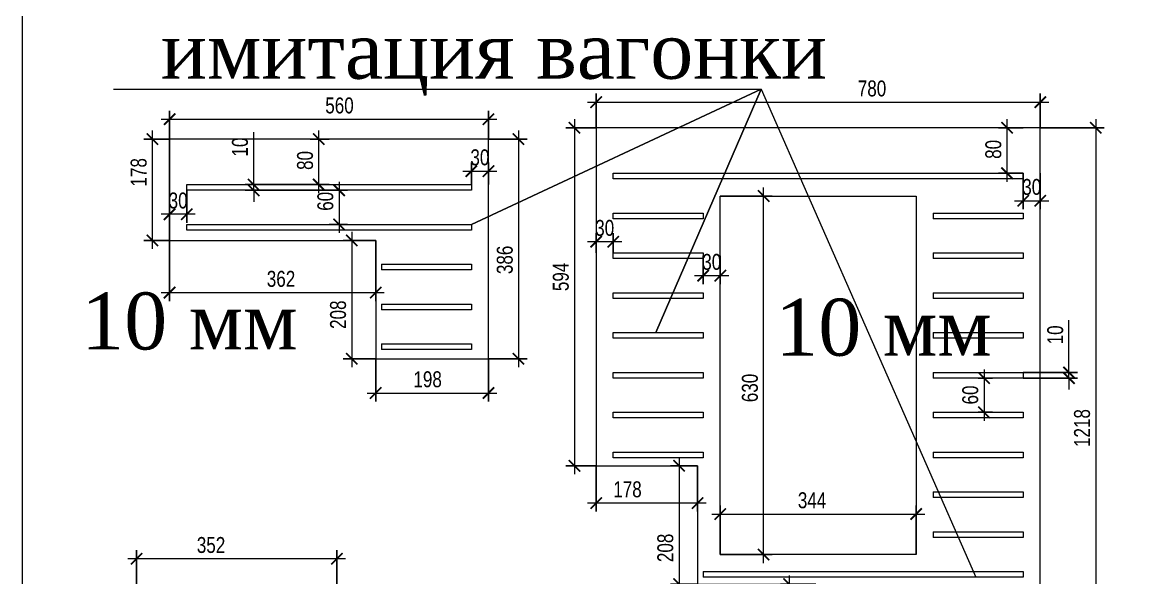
# Model space of a CAD drawing. Header units: millimetres. Extents: x -5205 to 16433, y 55921 to 73570.
# Drawn here: x 3111 to 5073, y 57330 to 58306 of the extents above; entities that cross this region are included whole.
import ezdxf

# ---------------------------------------------------------------- set-up
doc = ezdxf.new("R2010")
doc.units = ezdxf.units.MM
doc.layers.add('Размеры', color=7, linetype='Continuous', lineweight=15)
doc.layers.add('Размеры @ 10', color=7, linetype='Continuous', lineweight=15)
doc.styles.add('SFGOST', font='sfGOSTb.shx', dxfattribs={"width": 0.8})
doc.styles.add('TIMES', font='TIMES.TTF')
doc.dimstyles.new('ALEX', dxfattribs={"dimtxt": 2.8, "dimasz": 2, "dimexe": 1.5, "dimexo": 0, "dimgap": 1, "dimtad": 1, "dimrnd": 0.001, "dimdsep": 46, "dimtxsty": 'SFGOST', "dimblk": 'ARCHTICK', "dimcen": 0, "dimdle": 1.5, "dimclrd": 1, "dimclre": 1, "dimadec": 4, "dimazin": 0, "dimtfac": 1, "dimtmove": 0, "dimatfit": 0, "dimfxl": 1, "dimtvp": 1.75, "dimtolj": 1, "dimlwd": -1, "dimarcsym": 2})

# ---------------------------------------------------------------- blocks, each defined once
blk = doc.blocks.new('_ArchTick')
at = {"color": 0, "linetype": 'ByBlock', "const_width": 0.15}
blk.add_lwpolyline([(-0.5, -0.5), (0.5, 0.5)], dxfattribs=at)
blk = doc.blocks.new('*D670')
at = {"layer": 'Defpoints', "color": 0}
for p in [(3311.2, 57363.5), (3311.2, 57314.6), (3663.2, 57314.6)]:
    blk.add_point(p, dxfattribs=at)
at = {"layer": 'Размеры', "color": 1}
blk.add_line((3678.2, 57363.5), (3296.2, 57363.5), dxfattribs=at)
at = {"layer": 'Размеры', "color": 1, "lineweight": -2}
for p, q in [((3311.2, 57314.6), (3311.2, 57378.5)), ((3663.2, 57314.6), (3663.2, 57378.5))]:
    blk.add_line(p, q, dxfattribs=at)
at = {"layer": 'Размеры', "color": 1, "xscale": 20, "yscale": 20, "zscale": 20, "rotation": 180}
blk.add_blockref('_ArchTick', (3311.2, 57363.5), dxfattribs=at)
at = {"layer": 'Размеры', "color": 1, "xscale": 20, "yscale": 20, "zscale": 20}
blk.add_blockref('_ArchTick', (3663.2, 57363.5), dxfattribs=at)
at = {"layer": 'Размеры', "color": 0, "insert": (3442.1, 57387.5), "char_height": 28, "attachment_point": 5, "style": 'SFGOST'}
blk.add_mtext('\\A1;352', dxfattribs=at)
blk = doc.blocks.new('*D687')
at = {"layer": 'Defpoints', "color": 0}
for p in [(4898.5, 58120.9), (4898.5, 56902.9), (4996, 56902.9)]:
    blk.add_point(p, dxfattribs=at)
at = {"layer": 'Размеры', "color": 1}
blk.add_line((4996, 58135.9), (4996, 56887.9), dxfattribs=at)
at = {"layer": 'Размеры', "color": 1, "lineweight": -2}
for p, q in [((4898.5, 58120.9), (5011, 58120.9)), ((4898.5, 56902.9), (5011, 56902.9))]:
    blk.add_line(p, q, dxfattribs=at)
at = {"layer": 'Размеры', "color": 1, "xscale": 20, "yscale": 20, "zscale": 20}
for p, rotation in [((4996, 58120.9), 90), ((4996, 56902.9), 270)]:
    blk.add_blockref('_ArchTick', p, dxfattribs=dict(at, rotation=rotation))
at = {"layer": 'Размеры', "color": 0, "insert": (4972, 57593.2), "char_height": 28, "attachment_point": 5, "rotation": 90, "style": 'SFGOST'}
blk.add_mtext('\\A1;1218', dxfattribs=at)
blk = doc.blocks.new('*D688')
at = {"layer": 'Defpoints', "color": 0}
for p in [(4898.5, 58165.8), (4118.5, 58120.9), (4898.5, 58120.9)]:
    blk.add_point(p, dxfattribs=at)
at = {"layer": 'Размеры', "color": 1}
blk.add_line((4103.5, 58165.8), (4913.5, 58165.8), dxfattribs=at)
at = {"layer": 'Размеры', "color": 1, "lineweight": -2}
for p, q in [((4118.5, 58120.9), (4118.5, 58180.8)), ((4898.5, 58120.9), (4898.5, 58180.8))]:
    blk.add_line(p, q, dxfattribs=at)
at = {"layer": 'Размеры', "color": 1, "xscale": 20, "yscale": 20, "zscale": 20, "rotation": 180}
blk.add_blockref('_ArchTick', (4118.5, 58165.8), dxfattribs=at)
at = {"layer": 'Размеры', "color": 1, "xscale": 20, "yscale": 20, "zscale": 20}
blk.add_blockref('_ArchTick', (4898.5, 58165.8), dxfattribs=at)
at = {"layer": 'Размеры', "color": 0, "insert": (4603, 58189.8), "char_height": 28, "attachment_point": 5, "style": 'SFGOST'}
blk.add_mtext('\\A1;780', dxfattribs=at)
blk = doc.blocks.new('*D689')
at = {"layer": 'Defpoints', "color": 0}
for p in [(3929.3, 58135.9), (3369.3, 58101), (3929.3, 58101)]:
    blk.add_point(p, dxfattribs=at)
at = {"layer": 'Размеры', "color": 1, "lineweight": -2}
for p, q in [((3369.3, 58101), (3369.3, 58150.9)), ((3929.3, 58101), (3929.3, 58150.9))]:
    blk.add_line(p, q, dxfattribs=at)
at = {"layer": 'Размеры', "color": 1}
blk.add_line((3354.3, 58135.9), (3944.3, 58135.9), dxfattribs=at)
at = {"layer": 'Размеры', "color": 1, "xscale": 20, "yscale": 20, "zscale": 20, "rotation": 180}
blk.add_blockref('_ArchTick', (3369.3, 58135.9), dxfattribs=at)
at = {"layer": 'Размеры', "color": 1, "xscale": 20, "yscale": 20, "zscale": 20}
blk.add_blockref('_ArchTick', (3929.3, 58135.9), dxfattribs=at)
at = {"layer": 'Размеры', "color": 0, "insert": (3667.7, 58159.9), "char_height": 28, "attachment_point": 5, "style": 'SFGOST'}
blk.add_mtext('\\A1;560', dxfattribs=at)
blk = doc.blocks.new('*D690')
at = {"layer": 'Defpoints', "color": 0}
for p in [(3929.3, 58101), (3929.3, 57715), (3982.1, 57715)]:
    blk.add_point(p, dxfattribs=at)
at = {"layer": 'Размеры', "color": 1}
blk.add_line((3982.1, 58116), (3982.1, 57700), dxfattribs=at)
at = {"layer": 'Размеры', "color": 1, "lineweight": -2}
for p, q in [((3929.3, 58101), (3997.1, 58101)), ((3929.3, 57715), (3997.1, 57715))]:
    blk.add_line(p, q, dxfattribs=at)
at = {"layer": 'Размеры', "color": 1, "xscale": 20, "yscale": 20, "zscale": 20}
for p, rotation in [((3982.1, 58101), 90), ((3982.1, 57715), 270)]:
    blk.add_blockref('_ArchTick', p, dxfattribs=dict(at, rotation=rotation))
at = {"layer": 'Размеры', "color": 0, "insert": (3958.1, 57888.7), "char_height": 28, "attachment_point": 5, "rotation": 90, "style": 'SFGOST'}
blk.add_mtext('\\A1;386', dxfattribs=at)
blk = doc.blocks.new('*D691')
at = {"layer": 'Defpoints', "color": 0}
for p in [(3339.1, 58101), (3369.3, 58101), (3369.3, 57923)]:
    blk.add_point(p, dxfattribs=at)
at = {"layer": 'Размеры', "color": 1}
blk.add_line((3339.1, 57908), (3339.1, 58116), dxfattribs=at)
at = {"layer": 'Размеры', "color": 1, "lineweight": -2}
for p, q in [((3369.3, 58101), (3324.1, 58101)), ((3369.3, 57923), (3324.1, 57923))]:
    blk.add_line(p, q, dxfattribs=at)
at = {"layer": 'Размеры', "color": 1, "xscale": 20, "yscale": 20, "zscale": 20}
for p, rotation in [((3339.1, 58101), 90), ((3339.1, 57923), 270)]:
    blk.add_blockref('_ArchTick', p, dxfattribs=dict(at, rotation=rotation))
at = {"layer": 'Размеры', "color": 0, "insert": (3315.1, 58042.6), "char_height": 28, "attachment_point": 5, "rotation": 90, "style": 'SFGOST'}
blk.add_mtext('\\A1;178', dxfattribs=at)
blk = doc.blocks.new('*D692')
at = {"layer": 'Defpoints', "color": 0}
for p in [(3369.3, 57923), (3731.3, 57923), (3731.3, 57831.2)]:
    blk.add_point(p, dxfattribs=at)
at = {"layer": 'Размеры', "color": 1, "lineweight": -2}
for p, q in [((3369.3, 57923), (3369.3, 57816.2)), ((3731.3, 57923), (3731.3, 57816.2))]:
    blk.add_line(p, q, dxfattribs=at)
at = {"layer": 'Размеры', "color": 1}
blk.add_line((3354.3, 57831.2), (3746.3, 57831.2), dxfattribs=at)
at = {"layer": 'Размеры', "color": 1, "xscale": 20, "yscale": 20, "zscale": 20, "rotation": 180}
blk.add_blockref('_ArchTick', (3369.3, 57831.2), dxfattribs=at)
at = {"layer": 'Размеры', "color": 1, "xscale": 20, "yscale": 20, "zscale": 20}
blk.add_blockref('_ArchTick', (3731.3, 57831.2), dxfattribs=at)
at = {"layer": 'Размеры', "color": 0, "insert": (3565, 57855.2), "char_height": 28, "attachment_point": 5, "style": 'SFGOST'}
blk.add_mtext('\\A1;362', dxfattribs=at)
blk = doc.blocks.new('*D693')
at = {"layer": 'Defpoints', "color": 0}
for p in [(3731.3, 57923), (3689.3, 57715), (3731.3, 57715)]:
    blk.add_point(p, dxfattribs=at)
at = {"layer": 'Размеры', "color": 1}
blk.add_line((3689.3, 57938), (3689.3, 57700), dxfattribs=at)
at = {"layer": 'Размеры', "color": 1, "lineweight": -2}
for p, q in [((3731.3, 57923), (3674.3, 57923)), ((3731.3, 57715), (3674.3, 57715))]:
    blk.add_line(p, q, dxfattribs=at)
at = {"layer": 'Размеры', "color": 1, "xscale": 20, "yscale": 20, "zscale": 20}
for p, rotation in [((3689.3, 57923), 90), ((3689.3, 57715), 270)]:
    blk.add_blockref('_ArchTick', p, dxfattribs=dict(at, rotation=rotation))
at = {"layer": 'Размеры', "color": 0, "insert": (3665.3, 57792.4), "char_height": 28, "attachment_point": 5, "rotation": 90, "style": 'SFGOST'}
blk.add_mtext('\\A1;208', dxfattribs=at)
blk = doc.blocks.new('*D694')
at = {"layer": 'Defpoints', "color": 0}
for p in [(3731.3, 57715), (3929.3, 57715), (3929.3, 57654.7)]:
    blk.add_point(p, dxfattribs=at)
at = {"layer": 'Размеры', "color": 1, "lineweight": -2}
for p, q in [((3731.3, 57715), (3731.3, 57639.7)), ((3929.3, 57715), (3929.3, 57639.7))]:
    blk.add_line(p, q, dxfattribs=at)
at = {"layer": 'Размеры', "color": 1}
blk.add_line((3716.3, 57654.7), (3944.3, 57654.7), dxfattribs=at)
at = {"layer": 'Размеры', "color": 1, "xscale": 20, "yscale": 20, "zscale": 20, "rotation": 180}
blk.add_blockref('_ArchTick', (3731.3, 57654.7), dxfattribs=at)
at = {"layer": 'Размеры', "color": 1, "xscale": 20, "yscale": 20, "zscale": 20}
blk.add_blockref('_ArchTick', (3929.3, 57654.7), dxfattribs=at)
at = {"layer": 'Размеры', "color": 0, "insert": (3822.5, 57678.7), "char_height": 28, "attachment_point": 5, "style": 'SFGOST'}
blk.add_mtext('\\A1;198', dxfattribs=at)
blk = doc.blocks.new('*D695')
at = {"layer": 'Defpoints', "color": 0}
for p in [(4118.5, 57526.9), (4296.5, 57526.9), (4118.5, 57461.3)]:
    blk.add_point(p, dxfattribs=at)
at = {"layer": 'Размеры', "color": 1, "lineweight": -2}
for p, q in [((4118.5, 57526.9), (4118.5, 57446.3)), ((4296.5, 57526.9), (4296.5, 57446.3))]:
    blk.add_line(p, q, dxfattribs=at)
at = {"layer": 'Размеры', "color": 1}
blk.add_line((4311.5, 57461.3), (4103.5, 57461.3), dxfattribs=at)
at = {"layer": 'Размеры', "color": 1, "xscale": 20, "yscale": 20, "zscale": 20, "rotation": 180}
blk.add_blockref('_ArchTick', (4118.5, 57461.3), dxfattribs=at)
at = {"layer": 'Размеры', "color": 1, "xscale": 20, "yscale": 20, "zscale": 20}
blk.add_blockref('_ArchTick', (4296.5, 57461.3), dxfattribs=at)
at = {"layer": 'Размеры', "color": 0, "insert": (4173.5, 57485.3), "char_height": 28, "attachment_point": 5, "style": 'SFGOST'}
blk.add_mtext('\\A1;178', dxfattribs=at)
blk = doc.blocks.new('*D696')
at = {"layer": 'Defpoints', "color": 0}
for p in [(4296.5, 57526.9), (4264.1, 57318.9), (4296.5, 57318.9)]:
    blk.add_point(p, dxfattribs=at)
at = {"layer": 'Размеры', "color": 1}
blk.add_line((4264.1, 57541.9), (4264.1, 57303.9), dxfattribs=at)
at = {"layer": 'Размеры', "color": 1, "lineweight": -2}
for p, q in [((4296.5, 57526.9), (4249.1, 57526.9)), ((4296.5, 57318.9), (4249.1, 57318.9))]:
    blk.add_line(p, q, dxfattribs=at)
at = {"layer": 'Размеры', "color": 1, "xscale": 20, "yscale": 20, "zscale": 20}
for p, rotation in [((4264.1, 57526.9), 90), ((4264.1, 57318.9), 270)]:
    blk.add_blockref('_ArchTick', p, dxfattribs=dict(at, rotation=rotation))
at = {"layer": 'Размеры', "color": 0, "insert": (4240.1, 57382.6), "char_height": 28, "attachment_point": 5, "rotation": 90, "style": 'SFGOST'}
blk.add_mtext('\\A1;208', dxfattribs=at)
blk = doc.blocks.new('*D698')
at = {"layer": 'Defpoints', "color": 0}
for p in [(4504.5, 57318.9), (4457.4, 57110.9), (4504.5, 57110.9)]:
    blk.add_point(p, dxfattribs=at)
at = {"layer": 'Размеры', "color": 1}
blk.add_line((4457.4, 57333.9), (4457.4, 57095.9), dxfattribs=at)
at = {"layer": 'Размеры', "color": 1, "lineweight": -2}
for p, q in [((4504.5, 57318.9), (4442.4, 57318.9)), ((4504.5, 57110.9), (4442.4, 57110.9))]:
    blk.add_line(p, q, dxfattribs=at)
at = {"layer": 'Размеры', "color": 1, "xscale": 20, "yscale": 20, "zscale": 20}
for p, rotation in [((4457.4, 57318.9), 90), ((4457.4, 57110.9), 270)]:
    blk.add_blockref('_ArchTick', p, dxfattribs=dict(at, rotation=rotation))
at = {"layer": 'Размеры', "color": 0, "insert": (4433.4, 57195.1), "char_height": 28, "attachment_point": 5, "rotation": 90, "style": 'SFGOST'}
blk.add_mtext('\\A1;208', dxfattribs=at)
blk = doc.blocks.new('*D702')
at = {"layer": 'Defpoints', "color": 0}
for p in [(4118.5, 58120.9), (4080.5, 57526.9), (4118.5, 57526.9)]:
    blk.add_point(p, dxfattribs=at)
at = {"layer": 'Размеры', "color": 1}
blk.add_line((4080.5, 58135.9), (4080.5, 57511.9), dxfattribs=at)
at = {"layer": 'Размеры', "color": 1, "lineweight": -2}
for p, q in [((4118.5, 58120.9), (4065.5, 58120.9)), ((4118.5, 57526.9), (4065.5, 57526.9))]:
    blk.add_line(p, q, dxfattribs=at)
at = {"layer": 'Размеры', "color": 1, "xscale": 20, "yscale": 20, "zscale": 20}
for p, rotation in [((4080.5, 58120.9), 90), ((4080.5, 57526.9), 270)]:
    blk.add_blockref('_ArchTick', p, dxfattribs=dict(at, rotation=rotation))
at = {"layer": 'Размеры', "color": 0, "insert": (4056.5, 57858.8), "char_height": 28, "attachment_point": 5, "rotation": 90, "style": 'SFGOST'}
blk.add_mtext('\\A1;594', dxfattribs=at)
blk = doc.blocks.new('*D703')
at = {"layer": 'Defpoints', "color": 0}
for p in [(4680.5, 57442.1), (4336.5, 57370.9), (4680.5, 57370.9)]:
    blk.add_point(p, dxfattribs=at)
at = {"layer": 'Размеры', "color": 1}
blk.add_line((4321.5, 57442.1), (4695.5, 57442.1), dxfattribs=at)
at = {"layer": 'Размеры', "color": 1, "lineweight": -2}
for p, q in [((4336.5, 57370.9), (4336.5, 57457.1)), ((4680.5, 57370.9), (4680.5, 57457.1))]:
    blk.add_line(p, q, dxfattribs=at)
at = {"layer": 'Размеры', "color": 1, "xscale": 20, "yscale": 20, "zscale": 20, "rotation": 180}
blk.add_blockref('_ArchTick', (4336.5, 57442.1), dxfattribs=at)
at = {"layer": 'Размеры', "color": 1, "xscale": 20, "yscale": 20, "zscale": 20}
blk.add_blockref('_ArchTick', (4680.5, 57442.1), dxfattribs=at)
at = {"layer": 'Размеры', "color": 0, "insert": (4497.7, 57466.1), "char_height": 28, "attachment_point": 5, "style": 'SFGOST'}
blk.add_mtext('\\A1;344', dxfattribs=at)
blk = doc.blocks.new('*D704')
at = {"layer": 'Defpoints', "color": 0}
for p in [(4336.5, 58000.9), (4412.6, 58000.9), (4336.5, 57370.9)]:
    blk.add_point(p, dxfattribs=at)
at = {"layer": 'Размеры', "color": 1}
blk.add_line((4412.6, 57355.9), (4412.6, 58015.9), dxfattribs=at)
at = {"layer": 'Размеры', "color": 1, "lineweight": -2}
for p, q in [((4336.5, 58000.9), (4427.6, 58000.9)), ((4336.5, 57370.9), (4427.6, 57370.9))]:
    blk.add_line(p, q, dxfattribs=at)
at = {"layer": 'Размеры', "color": 1, "xscale": 20, "yscale": 20, "zscale": 20}
for p, rotation in [((4412.6, 58000.9), 90), ((4412.6, 57370.9), 270)]:
    blk.add_blockref('_ArchTick', p, dxfattribs=dict(at, rotation=rotation))
at = {"layer": 'Размеры', "color": 0, "insert": (4388.6, 57663.6), "char_height": 28, "attachment_point": 5, "rotation": 90, "style": 'SFGOST'}
blk.add_mtext('\\A1;630', dxfattribs=at)
blk = doc.blocks.new('*D705')
at = {"layer": 'Defpoints', "color": 0}
for p in [(4868.5, 58040.9), (4898.5, 58040.9), (4898.5, 57992.7)]:
    blk.add_point(p, dxfattribs=at)
at = {"layer": 'Размеры', "color": 1, "lineweight": -2}
for p, q in [((4868.5, 58040.9), (4868.5, 57977.7)), ((4898.5, 58040.9), (4898.5, 57977.7))]:
    blk.add_line(p, q, dxfattribs=at)
at = {"layer": 'Размеры', "color": 1}
blk.add_line((4853.5, 57992.7), (4913.5, 57992.7), dxfattribs=at)
at = {"layer": 'Размеры', "color": 1, "xscale": 20, "yscale": 20, "zscale": 20, "rotation": 180}
blk.add_blockref('_ArchTick', (4868.5, 57992.7), dxfattribs=at)
at = {"layer": 'Размеры', "color": 1, "xscale": 20, "yscale": 20, "zscale": 20}
blk.add_blockref('_ArchTick', (4898.5, 57992.7), dxfattribs=at)
at = {"layer": 'Размеры', "color": 0, "insert": (4883.5, 58016.7), "char_height": 28, "attachment_point": 5, "style": 'SFGOST'}
blk.add_mtext('\\A1;30', dxfattribs=at)
blk = doc.blocks.new('*D706')
at = {"layer": 'Defpoints', "color": 0}
for p in [(4118.5, 57920.7), (4118.5, 57900.9), (4148.5, 57900.9)]:
    blk.add_point(p, dxfattribs=at)
at = {"layer": 'Размеры', "color": 1, "lineweight": -2}
for p, q in [((4118.5, 57900.9), (4118.5, 57935.7)), ((4148.5, 57900.9), (4148.5, 57935.7))]:
    blk.add_line(p, q, dxfattribs=at)
at = {"layer": 'Размеры', "color": 1}
blk.add_line((4163.5, 57920.7), (4103.5, 57920.7), dxfattribs=at)
at = {"layer": 'Размеры', "color": 1, "xscale": 20, "yscale": 20, "zscale": 20, "rotation": 180}
blk.add_blockref('_ArchTick', (4118.5, 57920.7), dxfattribs=at)
at = {"layer": 'Размеры', "color": 1, "xscale": 20, "yscale": 20, "zscale": 20}
blk.add_blockref('_ArchTick', (4148.5, 57920.7), dxfattribs=at)
at = {"layer": 'Размеры', "color": 0, "insert": (4133.5, 57944.7), "char_height": 28, "attachment_point": 5, "style": 'SFGOST'}
blk.add_mtext('\\A1;30', dxfattribs=at)
blk = doc.blocks.new('*D707')
at = {"layer": 'Defpoints', "color": 0}
for p in [(4306.5, 57895.9), (4336.5, 57895.9), (4336.5, 57861)]:
    blk.add_point(p, dxfattribs=at)
at = {"layer": 'Размеры', "color": 1, "lineweight": -2}
for p, q in [((4306.5, 57895.9), (4306.5, 57846)), ((4336.5, 57895.9), (4336.5, 57846))]:
    blk.add_line(p, q, dxfattribs=at)
at = {"layer": 'Размеры', "color": 1}
blk.add_line((4291.5, 57861), (4351.5, 57861), dxfattribs=at)
at = {"layer": 'Размеры', "color": 1, "xscale": 20, "yscale": 20, "zscale": 20, "rotation": 180}
blk.add_blockref('_ArchTick', (4306.5, 57861), dxfattribs=at)
at = {"layer": 'Размеры', "color": 1, "xscale": 20, "yscale": 20, "zscale": 20}
blk.add_blockref('_ArchTick', (4336.5, 57861), dxfattribs=at)
at = {"layer": 'Размеры', "color": 0, "insert": (4321.5, 57885), "char_height": 28, "attachment_point": 5, "style": 'SFGOST'}
blk.add_mtext('\\A1;30', dxfattribs=at)
blk = doc.blocks.new('*D708')
at = {"layer": 'Defpoints', "color": 0}
for p in [(4789.5, 57680.9), (4789.5, 57620.9), (4799.7, 57620.9)]:
    blk.add_point(p, dxfattribs=at)
at = {"layer": 'Размеры', "color": 1}
blk.add_line((4799.7, 57695.9), (4799.7, 57605.9), dxfattribs=at)
at = {"layer": 'Размеры', "color": 1, "lineweight": -2}
for p, q in [((4789.5, 57680.9), (4814.7, 57680.9)), ((4789.5, 57620.9), (4814.7, 57620.9))]:
    blk.add_line(p, q, dxfattribs=at)
at = {"layer": 'Размеры', "color": 1, "xscale": 20, "yscale": 20, "zscale": 20}
for p, rotation in [((4799.7, 57680.9), 90), ((4799.7, 57620.9), 270)]:
    blk.add_blockref('_ArchTick', p, dxfattribs=dict(at, rotation=rotation))
at = {"layer": 'Размеры', "color": 0, "insert": (4775.7, 57651.3), "char_height": 28, "attachment_point": 5, "rotation": 90, "style": 'SFGOST'}
blk.add_mtext('\\A1;60', dxfattribs=at)
blk = doc.blocks.new('*D709')
at = {"layer": 'Defpoints', "color": 0}
for p in [(4868.5, 57690.9), (4868.5, 57680.9), (4948.9, 57690.9)]:
    blk.add_point(p, dxfattribs=at)
at = {"layer": 'Размеры', "color": 1}
for p, q in [((4948.9, 57690.9), (4948.9, 57782.9)), ((4948.9, 57680.9), (4948.9, 57690.9)), ((4948.9, 57680.9), (4948.9, 57660.9))]:
    blk.add_line(p, q, dxfattribs=at)
at = {"layer": 'Размеры', "color": 1, "lineweight": -2}
for p, q in [((4868.5, 57690.9), (4963.9, 57690.9)), ((4868.5, 57680.9), (4963.9, 57680.9))]:
    blk.add_line(p, q, dxfattribs=at)
at = {"layer": 'Размеры', "color": 1, "xscale": 20, "yscale": 20, "zscale": 20}
for p, rotation in [((4948.9, 57690.9), 270), ((4948.9, 57680.9), 90)]:
    blk.add_blockref('_ArchTick', p, dxfattribs=dict(at, rotation=rotation))
at = {"layer": 'Размеры', "color": 0, "insert": (4924.9, 57756.9), "char_height": 28, "attachment_point": 5, "rotation": 90, "style": 'SFGOST'}
blk.add_mtext('\\A1;10', dxfattribs=at)
blk = doc.blocks.new('*D710')
at = {"layer": 'Defpoints', "color": 0}
for p in [(4840.2, 58120.9), (4868.5, 58120.9), (4868.5, 58040.9)]:
    blk.add_point(p, dxfattribs=at)
at = {"layer": 'Размеры', "color": 1}
blk.add_line((4840.2, 58025.9), (4840.2, 58135.9), dxfattribs=at)
at = {"layer": 'Размеры', "color": 1, "lineweight": -2}
for p, q in [((4868.5, 58120.9), (4825.2, 58120.9)), ((4868.5, 58040.9), (4825.2, 58040.9))]:
    blk.add_line(p, q, dxfattribs=at)
at = {"layer": 'Размеры', "color": 1, "xscale": 20, "yscale": 20, "zscale": 20}
for p, rotation in [((4840.2, 58120.9), 90), ((4840.2, 58040.9), 270)]:
    blk.add_blockref('_ArchTick', p, dxfattribs=dict(at, rotation=rotation))
at = {"layer": 'Размеры', "color": 0, "insert": (4816.2, 58082.9), "char_height": 28, "attachment_point": 5, "rotation": 90, "style": 'SFGOST'}
blk.add_mtext('\\A1;80', dxfattribs=at)
blk = doc.blocks.new('*D712')
at = {"layer": 'Defpoints', "color": 0}
for p in [(3631.3, 58101), (3649.3, 58101), (3649.3, 58021)]:
    blk.add_point(p, dxfattribs=at)
at = {"layer": 'Размеры', "color": 1}
blk.add_line((3631.3, 58006), (3631.3, 58116), dxfattribs=at)
at = {"layer": 'Размеры', "color": 1, "lineweight": -2}
for p, q in [((3649.3, 58101), (3616.3, 58101)), ((3649.3, 58021), (3616.3, 58021))]:
    blk.add_line(p, q, dxfattribs=at)
at = {"layer": 'Размеры', "color": 1, "xscale": 20, "yscale": 20, "zscale": 20}
for p, rotation in [((3631.3, 58101), 90), ((3631.3, 58021), 270)]:
    blk.add_blockref('_ArchTick', p, dxfattribs=dict(at, rotation=rotation))
at = {"layer": 'Размеры', "color": 0, "insert": (3607.3, 58063.4), "char_height": 28, "attachment_point": 5, "rotation": 90, "style": 'SFGOST'}
blk.add_mtext('\\A1;80', dxfattribs=at)
blk = doc.blocks.new('*D713')
at = {"layer": 'Defpoints', "color": 0}
for p in [(3517, 58011), (3649.3, 58021), (3649.3, 58011)]:
    blk.add_point(p, dxfattribs=at)
at = {"layer": 'Размеры', "color": 1}
for p, q in [((3517, 58021), (3517, 58113)), ((3517, 58011), (3517, 58021)), ((3517, 58011), (3517, 57991))]:
    blk.add_line(p, q, dxfattribs=at)
at = {"layer": 'Размеры', "color": 1, "lineweight": -2}
for p, q in [((3649.3, 58021), (3502, 58021)), ((3649.3, 58011), (3502, 58011))]:
    blk.add_line(p, q, dxfattribs=at)
at = {"layer": 'Размеры', "color": 1, "xscale": 20, "yscale": 20, "zscale": 20}
for p, rotation in [((3517, 58021), 270), ((3517, 58011), 90)]:
    blk.add_blockref('_ArchTick', p, dxfattribs=dict(at, rotation=rotation))
at = {"layer": 'Размеры', "color": 0, "insert": (3493, 58087), "char_height": 28, "attachment_point": 5, "rotation": 90, "style": 'SFGOST'}
blk.add_mtext('\\A1;10', dxfattribs=at)
blk = doc.blocks.new('*D714')
at = {"layer": 'Defpoints', "color": 0}
for p in [(3649.3, 58011), (3649.3, 57951), (3667, 57951)]:
    blk.add_point(p, dxfattribs=at)
at = {"layer": 'Размеры', "color": 1, "lineweight": -2}
for p, q in [((3649.3, 58011), (3682, 58011)), ((3649.3, 57951), (3682, 57951))]:
    blk.add_line(p, q, dxfattribs=at)
at = {"layer": 'Размеры', "color": 1}
blk.add_line((3667, 58026), (3667, 57936), dxfattribs=at)
at = {"layer": 'Размеры', "color": 1, "xscale": 20, "yscale": 20, "zscale": 20}
for p, rotation in [((3667, 58011), 90), ((3667, 57951), 270)]:
    blk.add_blockref('_ArchTick', p, dxfattribs=dict(at, rotation=rotation))
at = {"layer": 'Размеры', "color": 0, "insert": (3643, 57991.6), "char_height": 28, "attachment_point": 5, "rotation": 90, "style": 'SFGOST'}
blk.add_mtext('\\A1;60', dxfattribs=at)
blk = doc.blocks.new('*D715')
at = {"layer": 'Defpoints', "color": 0}
for p in [(3929.3, 58044.7), (3899.3, 58021), (3929.3, 58021)]:
    blk.add_point(p, dxfattribs=at)
at = {"layer": 'Размеры', "color": 1, "lineweight": -2}
for p, q in [((3899.3, 58021), (3899.3, 58059.7)), ((3929.3, 58021), (3929.3, 58059.7))]:
    blk.add_line(p, q, dxfattribs=at)
at = {"layer": 'Размеры', "color": 1}
blk.add_line((3884.3, 58044.7), (3944.3, 58044.7), dxfattribs=at)
at = {"layer": 'Размеры', "color": 1, "xscale": 20, "yscale": 20, "zscale": 20, "rotation": 180}
blk.add_blockref('_ArchTick', (3899.3, 58044.7), dxfattribs=at)
at = {"layer": 'Размеры', "color": 1, "xscale": 20, "yscale": 20, "zscale": 20}
blk.add_blockref('_ArchTick', (3929.3, 58044.7), dxfattribs=at)
at = {"layer": 'Размеры', "color": 0, "insert": (3914.3, 58068.7), "char_height": 28, "attachment_point": 5, "style": 'SFGOST'}
blk.add_mtext('\\A1;30', dxfattribs=at)
blk = doc.blocks.new('*D716')
at = {"layer": 'Defpoints', "color": 0}
for p in [(3369.3, 58011), (3399.3, 58011), (3369.3, 57968.9)]:
    blk.add_point(p, dxfattribs=at)
at = {"layer": 'Размеры', "color": 1, "lineweight": -2}
for p, q in [((3369.3, 58011), (3369.3, 57953.9)), ((3399.3, 58011), (3399.3, 57953.9))]:
    blk.add_line(p, q, dxfattribs=at)
at = {"layer": 'Размеры', "color": 1}
blk.add_line((3414.3, 57968.9), (3354.3, 57968.9), dxfattribs=at)
at = {"layer": 'Размеры', "color": 1, "xscale": 20, "yscale": 20, "zscale": 20, "rotation": 180}
blk.add_blockref('_ArchTick', (3369.3, 57968.9), dxfattribs=at)
at = {"layer": 'Размеры', "color": 1, "xscale": 20, "yscale": 20, "zscale": 20}
blk.add_blockref('_ArchTick', (3399.3, 57968.9), dxfattribs=at)
at = {"layer": 'Размеры', "color": 0, "insert": (3384.3, 57992.9), "char_height": 28, "attachment_point": 5, "style": 'SFGOST'}
blk.add_mtext('\\A1;30', dxfattribs=at)

msp = doc.modelspace()

# ---------------------------------------------------------------- linework, layer by layer
at = {"layer": 'Размеры'}
for p, q in [((3399.289, 58010.963), (3399.289, 58020.963)), ((4306.456, 57970.943), (4306.456, 57960.943)), ((4710.456, 57970.943), (4710.456, 57960.943)), ((3399.289, 57940.963), (3399.289, 57950.963)), ((4306.456, 57900.943), (4306.456, 57890.943)), ((4710.456, 57900.943), (4710.456, 57890.943)), ((3741.289, 57880.963), (3741.289, 57870.963)), ((4306.456, 57830.943), (4306.456, 57820.943)), ((4710.456, 57830.943), (4710.456, 57820.943)), ((3741.289, 57810.963), (3741.289, 57800.963)), ((4306.456, 57760.943), (4306.456, 57750.943)), ((4710.456, 57760.943), (4710.456, 57750.943)), ((3741.289, 57740.963), (3741.289, 57730.963)), ((4306.456, 57690.943), (4306.456, 57680.943)), ((4710.456, 57690.943), (4710.456, 57680.943)), ((4306.456, 57620.943), (4306.456, 57610.943)), ((4710.456, 57620.943), (4710.456, 57610.943)), ((4306.456, 57550.943), (4306.456, 57540.943)), ((4710.456, 57550.943), (4710.456, 57540.943)), ((4710.456, 57480.943), (4710.456, 57470.943)), ((4710.456, 57410.943), (4710.456, 57400.943)), ((4306.456, 57340.943), (4306.456, 57330.943))]:
    msp.add_line(p, q, dxfattribs=at)
for points in [[(3110.684, 59882.538), (8379.077, 59882.538), (8379.077, 55921.411), (3110.684, 55921.411), (3110.684, 59882.538)], [(4148.456, 58030.943), (4148.456, 58040.943), (4868.456, 58040.943), (4868.456, 58030.943), (4148.456, 58030.943)], [(4680.456, 57370.943), (4336.456, 57370.943), (4336.456, 58000.943), (4680.456, 58000.943)]]:
    msp.add_lwpolyline(points, close=True, dxfattribs=at)
for points in [[(3270.809, 58188.723), (4408.012, 58188.723), (3899.289, 57950.963), (4408.012, 58188.723), (4223.254, 57760.943), (4408.012, 58188.723), (4785.254, 57330.943)], [(4878.456, 56902.943), (4898.456, 56902.943), (4898.456, 58100.943), (4898.456, 58120.943), (4138.456, 58120.943), (4118.456, 58120.943), (4118.456, 57526.943)], [(4898.456, 58100.943), (4898.456, 58120.943), (4138.456, 58120.943)], [(3909.289, 57714.963), (3929.289, 57714.963), (3929.289, 58080.963), (3929.289, 58100.963), (3389.289, 58100.963), (3369.289, 58100.963), (3369.289, 57922.963)], [(3369.289, 57922.963), (3369.289, 58100.963), (3369.289, 58100.963)], [(3909.289, 57714.963), (3929.289, 57714.963), (3929.289, 58100.963), (3909.289, 58100.963)], [(3399.289, 58020.963), (3899.289, 58020.963), (3899.289, 58010.963), (3399.289, 58010.963)], [(4306.456, 57960.943), (4148.456, 57960.943), (4148.456, 57970.943), (4306.456, 57970.943)], [(4710.456, 57970.943), (4868.456, 57970.943), (4868.456, 57960.943), (4710.456, 57960.943)], [(3399.289, 57950.963), (3899.289, 57950.963), (3899.289, 57940.963), (3399.289, 57940.963)], [(3369.289, 57922.963), (3731.289, 57922.963), (3731.289, 57714.963), (3909.289, 57714.963)], [(4306.456, 57890.943), (4148.456, 57890.943), (4148.456, 57900.943), (4306.456, 57900.943)], [(4710.456, 57900.943), (4868.456, 57900.943), (4868.456, 57890.943), (4710.456, 57890.943)], [(3741.289, 57880.963), (3899.289, 57880.963), (3899.289, 57870.963), (3741.289, 57870.963)], [(4306.456, 57820.943), (4148.456, 57820.943), (4148.456, 57830.943), (4306.456, 57830.943)], [(4710.456, 57830.943), (4868.456, 57830.943), (4868.456, 57820.943), (4710.456, 57820.943)], [(3741.289, 57810.963), (3899.289, 57810.963), (3899.289, 57800.963), (3741.289, 57800.963)], [(4306.456, 57750.943), (4148.456, 57750.943), (4148.456, 57760.943), (4306.456, 57760.943)], [(4710.456, 57760.943), (4868.456, 57760.943), (4868.456, 57750.943), (4710.456, 57750.943)], [(3741.289, 57740.963), (3899.289, 57740.963), (3899.289, 57730.963), (3741.289, 57730.963)], [(4306.456, 57680.943), (4148.456, 57680.943), (4148.456, 57690.943), (4306.456, 57690.943)], [(4710.456, 57690.943), (4868.456, 57690.943), (4868.456, 57680.943), (4710.456, 57680.943)], [(4306.456, 57610.943), (4148.456, 57610.943), (4148.456, 57620.943), (4306.456, 57620.943)], [(4710.456, 57620.943), (4868.456, 57620.943), (4868.456, 57610.943), (4710.456, 57610.943)], [(4306.456, 57540.943), (4148.456, 57540.943), (4148.456, 57550.943), (4306.456, 57550.943)], [(4710.456, 57550.943), (4868.456, 57550.943), (4868.456, 57540.943), (4710.456, 57540.943)], [(4118.456, 57526.943), (4296.456, 57526.943), (4296.456, 57318.943), (4504.456, 57318.943), (4504.456, 57110.943), (4712.456, 57110.943), (4712.456, 56902.943), (4898.456, 56902.943)], [(4710.456, 57480.943), (4868.456, 57480.943), (4868.456, 57470.943), (4710.456, 57470.943)], [(4710.456, 57410.943), (4868.456, 57410.943), (4868.456, 57400.943), (4710.456, 57400.943)], [(4306.456, 57340.943), (4868.456, 57340.943), (4868.456, 57330.943), (4306.456, 57330.943)]]:
    msp.add_lwpolyline(points, dxfattribs=at)

# ---------------------------------------------------------------- texts
at = {"layer": 'Размеры', "char_height": 100, "attachment_point": 1, "style": 'TIMES'}
for s, insert in [('имитация вагонки', (3354.011, 58307.036)), ('10 мм', (3214.1, 57831.241)), ('10 мм', (4433.131, 57820.343))]:
    msp.add_mtext(s, dxfattribs=dict(at, insert=insert))

# ---------------------------------------------------------------- dimensions: what is measured, and where the dimension line sits
at = {"layer": 'Размеры @ 10'}
for base, p1, p2, picture, middle in [((4898.456, 58165.844), (4118.456, 58120.943), (4898.456, 58120.943), '*D688', (4602.998, 58165.844)), ((3929.289, 58135.858), (3369.289, 58100.963), (3929.289, 58100.963), '*D689', (3667.682, 58135.858)), ((3929.289, 58044.738), (3899.289, 58020.963), (3929.289, 58020.963), '*D715', (3914.289, 58044.738)), ((4898.456, 57992.672), (4868.456, 58040.943), (4898.456, 58040.943), '*D705', (4883.456, 57992.672)), ((3369.289, 57968.906), (3399.289, 58010.963), (3369.289, 58010.963), '*D716', (3384.289, 57968.906)), ((4118.456, 57920.707), (4148.456, 57900.943), (4118.456, 57900.943), '*D706', (4133.456, 57920.707)), ((3731.289, 57831.241), (3369.289, 57922.963), (3731.289, 57922.963), '*D692', (3565.001, 57831.241)), ((4336.456, 57860.965), (4306.456, 57895.943), (4336.456, 57895.943), '*D707', (4321.456, 57860.965)), ((3929.289, 57654.652), (3731.289, 57714.963), (3929.289, 57714.963), '*D694', (3822.501, 57654.652)), ((4118.456, 57461.287), (4296.456, 57526.943), (4118.456, 57526.943), '*D695', (4173.47, 57461.287)), ((4680.456, 57442.052), (4336.456, 57370.943), (4680.456, 57370.943), '*D703', (4497.707, 57442.052)), ((3311.232, 57363.456), (3663.232, 57314.604), (3311.232, 57314.604), '*D670', (3442.114, 57363.456))]:
    dim = msp.add_linear_dim(base=base, p1=p1, p2=p2, dimstyle='ALEX', override={"dimscale": 10, "dimtix": 0, "dimtofl": 1, "dimtmove": 0, "dimatfit": 0}, dxfattribs=at)
    dim.commit()
    dim.dimension.update_dxf_attribs({"geometry": picture, "text_midpoint": middle, "dimtype": 128})
for base, p1, p2, picture, middle in [((4080.502, 57526.943), (4118.456, 58120.943), (4118.456, 57526.943), '*D702', (4080.502, 57858.77)), ((4840.181, 58120.943), (4868.456, 58040.943), (4868.456, 58120.943), '*D710', (4840.181, 58082.902)), ((4996.031, 56902.943), (4898.456, 58120.943), (4898.456, 56902.943), '*D687', (4996.031, 57593.193)), ((3339.06, 58100.963), (3369.289, 57922.963), (3369.289, 58100.963), '*D691', (3339.06, 58042.621)), ((3516.955, 58010.963), (3649.289, 58020.963), (3649.289, 58010.963), '*D713', (3516.955, 58086.963)), ((3631.342, 58100.963), (3649.289, 58020.963), (3649.289, 58100.963), '*D712', (3631.342, 58063.431)), ((3982.142, 57714.963), (3929.289, 58100.963), (3929.289, 57714.963), '*D690', (3982.142, 57888.674)), ((3667.013, 57950.963), (3649.289, 58010.963), (3649.289, 57950.963), '*D714', (3667.013, 57991.634)), ((4412.568, 58000.943), (4336.456, 57370.943), (4336.456, 58000.943), '*D704', (4412.568, 57663.611)), ((3689.27, 57714.963), (3731.289, 57922.963), (3731.289, 57714.963), '*D693', (3689.27, 57792.394)), ((4948.867, 57690.943), (4868.456, 57680.943), (4868.456, 57690.943), '*D709', (4948.867, 57756.943)), ((4799.737, 57620.943), (4789.456, 57680.943), (4789.456, 57620.943), '*D708', (4799.737, 57651.259)), ((4264.087, 57318.943), (4296.456, 57526.943), (4296.456, 57318.943), '*D696', (4264.087, 57382.599)), ((4457.444, 57110.943), (4504.456, 57318.943), (4504.456, 57110.943), '*D698', (4457.444, 57195.142))]:
    dim = msp.add_linear_dim(base=base, p1=p1, p2=p2, angle=90, dimstyle='ALEX', override={"dimscale": 10, "dimtix": 0, "dimtofl": 1, "dimtmove": 0, "dimatfit": 0}, dxfattribs=at)
    dim.commit()
    dim.dimension.update_dxf_attribs({"geometry": picture, "text_midpoint": middle, "dimtype": 128})

doc.saveas('drawing.dxf')
